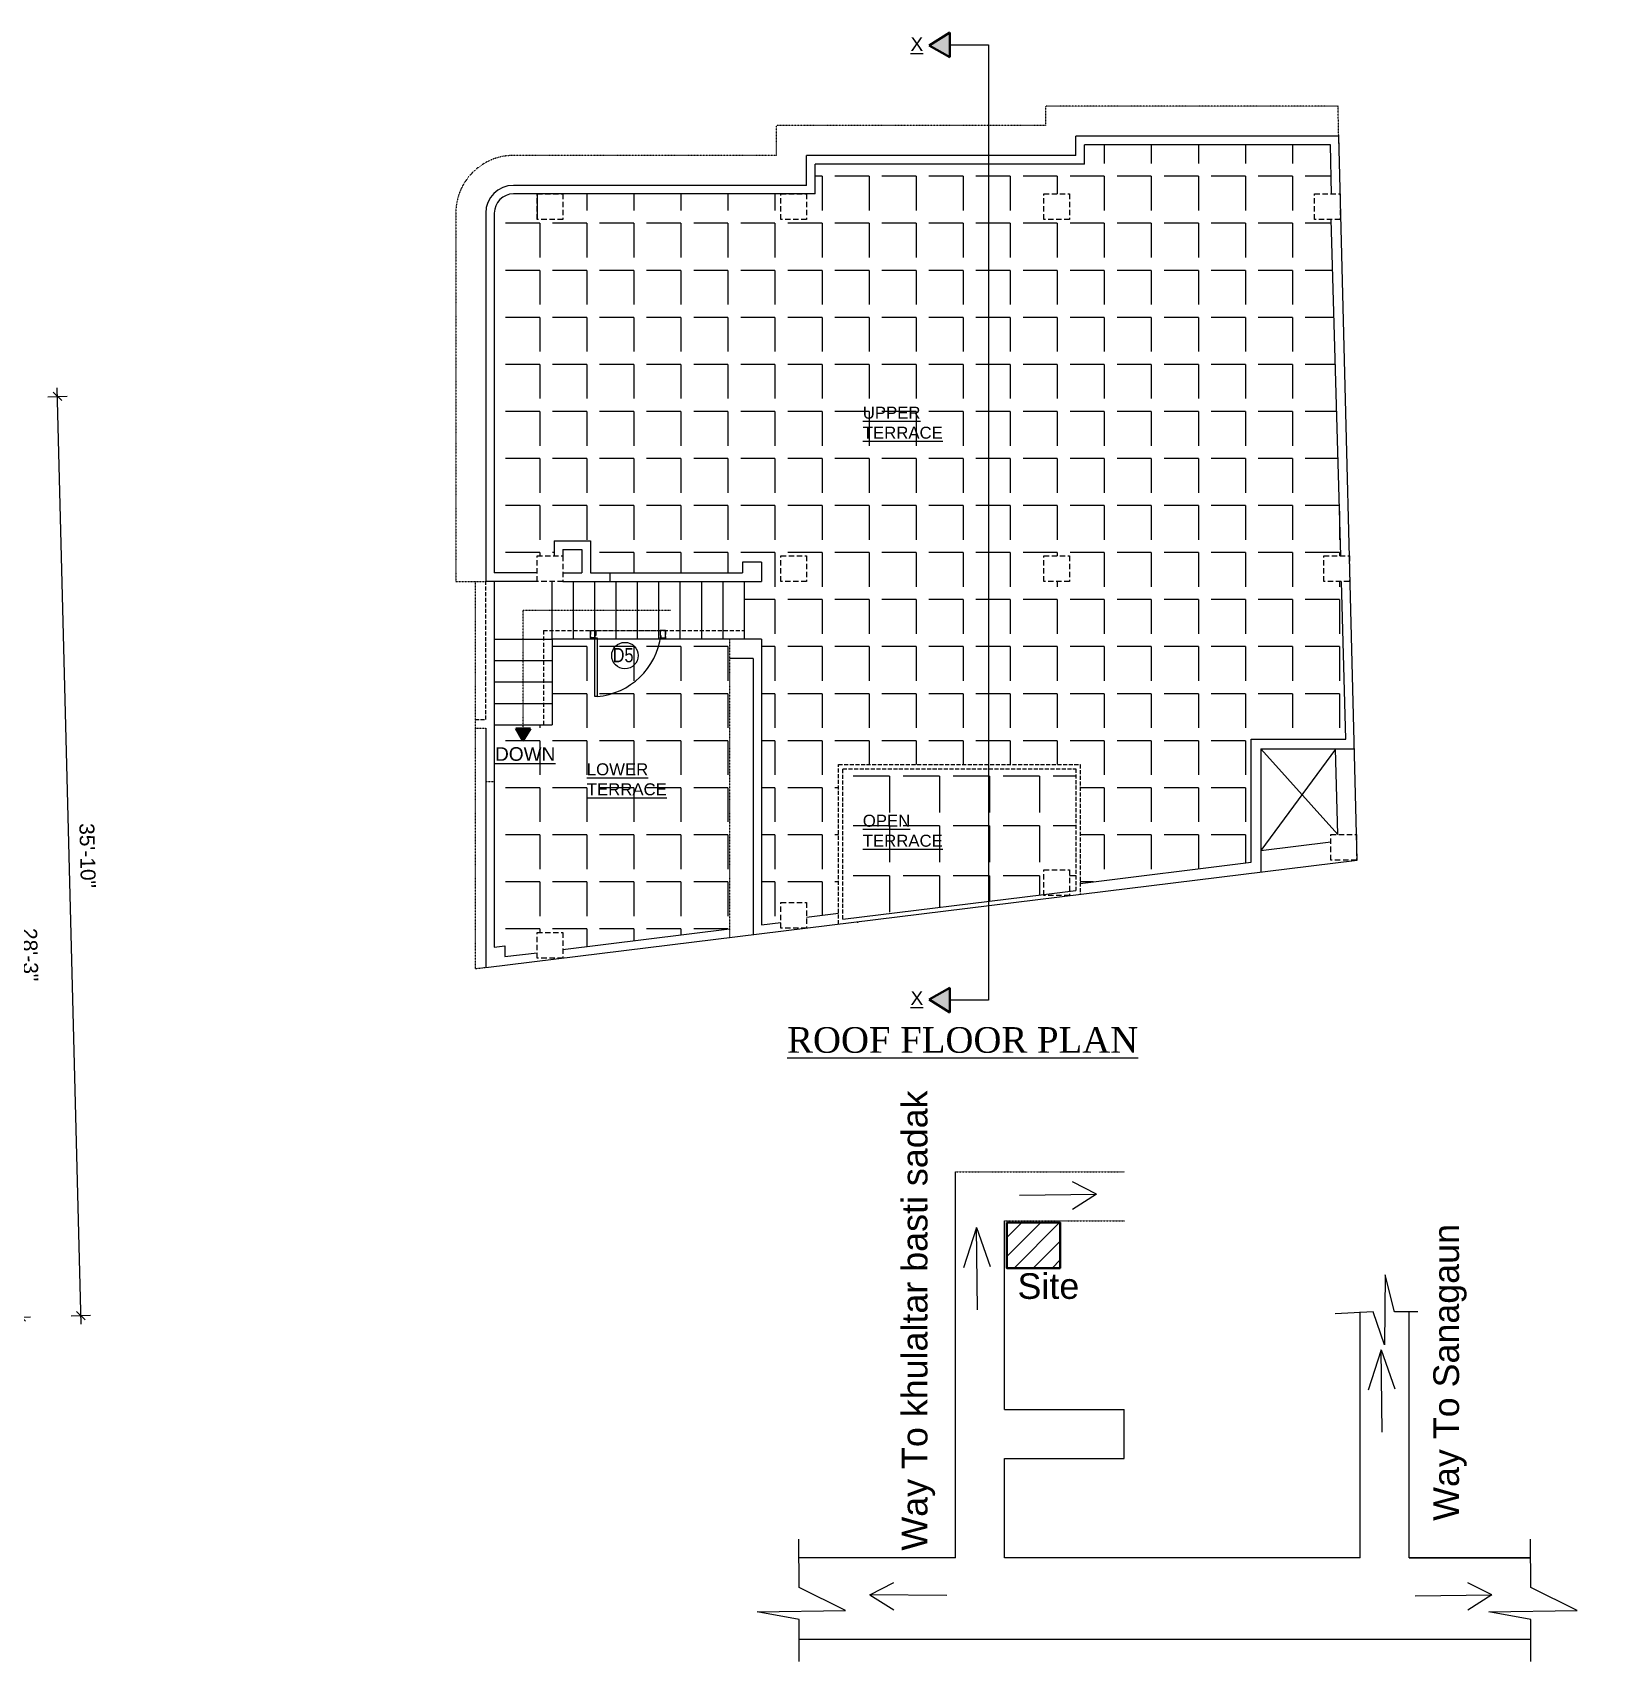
# Model space of a CAD drawing. Header units: inches. Extents: x -111 to 45239, y -6849 to 1261.
# Drawn here: x 25384 to 26119, y -6142 to -5380 of the extents above; entities that cross this region are included whole.
import ezdxf

# ---------------------------------------------------------------- set-up
doc = ezdxf.new("R2010")
doc.units = ezdxf.units.IN
doc.header["$LTSCALE"] = 0.5
doc.header["$MEASUREMENT"] = 0
doc.header["$PDMODE"] = 66
doc.linetypes.add('DASH', pattern=[0.35, 0.25, -0.1])
doc.linetypes.add('HIDDEN', pattern=[0.375, 0.25, -0.125])
for name, color, linetype, lineweight in [('A_Title Text', 105, 'Continuous', 60), ('door', 202, 'Continuous', 5), ('DW-SEC', 24, 'Continuous', 25), ('TEXT', 220, 'Continuous', 9), ('Text 0.200', 122, 'Continuous', 20), ('Toilet', 7, 'Continuous', 25), ('wall', 20, 'Continuous', 40)]:
    doc.layers.add(name, color=color, linetype=linetype, lineweight=lineweight)
doc.layers.add('DIMENSION', color=5, linetype='Continuous')
doc.layers.add('RIVER', color=140, linetype='Continuous')
doc.styles.add('arial', font='arial.ttf')
doc.styles.add('ordinary', font='ARIALN.TTF')
doc.styles.get("Standard").update_dxf_attribs({"font": 'arial.ttf'})
doc.dimstyles.new('Sudeep', dxfattribs={"dimtxt": 6, "dimasz": 4, "dimexe": 4.5, "dimexo": 4.5, "dimgap": 5, "dimtad": 1, "dimdec": 0, "dimlunit": 4, "dimtxsty": 'arial', "dimblk": 'OBLIQUE', "dimcen": 250, "dimdle": 4, "dimclrd": 86, "dimclre": 5, "dimclrt": 1, "dimadec": 0, "dimazin": 0, "dimtfac": 1, "dimtdec": 0, "dimtix": 1, "dimtmove": 1, "dimatfit": 3, "dimldrblk": 'OBLIQUE', "dimfxl": 4.5, "dimfxlon": 1, "dimfrac": 2, "dimlwd": 15, "dimlwe": 13, "dimarcsym": 0})
pattern_1 = [(180, (1685.47, -3577.523), (-8e-15, -23.375), [17, -6.375]), (270, (1685.47, -3577.523), (23.375, -9e-15), [17, -6.375])]
pattern_2 = [(180, (1685.469, -3577.523), (-7e-15, -22), [16, -6]), (270, (1685.469, -3577.523), (22, -8e-15), [16, -6])]

# ---------------------------------------------------------------- blocks, each defined once
blk = doc.blocks.new('_Oblique')
at = {"color": 0, "linetype": 'ByBlock', "lineweight": -2}
blk.add_line((-0.5, -0.5), (0.5, 0.5), dxfattribs=at)
blk = doc.blocks.new('*D1474')
at = {"layer": 'A_Title Text', "color": 5, "lineweight": 13, "transparency": 16777216}
for p, q in [((25391.5, -5550.61), (25400.49, -5550.39)), ((25402.37, -5980.48), (25411.37, -5980.25))]:
    blk.add_line(p, q, dxfattribs=at)
at = {"layer": 'A_Title Text', "color": 86, "lineweight": 15, "transparency": 16777216}
blk.add_line((25406.97, -5984.36), (25395.89, -5546.5), dxfattribs=at)
at = {"layer": 'Defpoints', "color": 0, "transparency": 16777216}
for p in [(25345.81, -5551.77), (25396, -5550.5), (25356.69, -5981.63)]:
    blk.add_point(p, dxfattribs=at)
at = {"layer": 'A_Title Text', "color": 86, "lineweight": 15, "transparency": 16777216, "xscale": 4, "yscale": 4, "zscale": 4}
for p, rotation in [((25396, -5550.5), 91.44911383239777), ((25406.87, -5980.36), 271.4491138323978)]:
    blk.add_blockref('_Oblique', p, dxfattribs=dict(at, rotation=rotation))
at = {"layer": 'A_Title Text', "color": 1, "transparency": 16777216, "insert": (25410.01, -5765.22), "char_height": 7, "attachment_point": 5, "rotation": 271.44911, "style": 'arial'}
blk.add_mtext('35\'-10"', dxfattribs=at)
blk = doc.blocks.new('*D1488')
at = {"layer": 'A_Title Text', "color": 5, "lineweight": 13, "transparency": 16777216}
for p, q in [((25365.82, -5642.66), (25374.82, -5642.43)), ((25374.39, -5981.19), (25383.39, -5980.96))]:
    blk.add_line(p, q, dxfattribs=at)
at = {"layer": 'A_Title Text', "color": 86, "lineweight": 15, "transparency": 16777216}
blk.add_line((25378.99, -5985.07), (25370.22, -5638.54), dxfattribs=at)
at = {"layer": 'Defpoints', "color": 0, "transparency": 16777216}
for p in [(25348.12, -5643.11), (25370.32, -5642.54), (25356.69, -5981.63)]:
    blk.add_point(p, dxfattribs=at)
at = {"layer": 'A_Title Text', "color": 86, "lineweight": 15, "transparency": 16777216, "xscale": 4, "yscale": 4, "zscale": 4}
for p, rotation in [((25370.32, -5642.54), 91.44911383239777), ((25378.89, -5981.07), 271.4491138323978)]:
    blk.add_blockref('_Oblique', p, dxfattribs=dict(at, rotation=rotation))
at = {"layer": 'A_Title Text', "color": 1, "transparency": 16777216, "insert": (25383.18, -5811.59), "char_height": 7, "attachment_point": 5, "rotation": 271.44911, "style": 'arial'}
blk.add_mtext('28\'-3"', dxfattribs=at)
blk = doc.blocks.new('*D1507')
at = {"layer": 'A_Title Text', "color": 5, "linetype": 'DASH', "lineweight": 13, "ltscale": 0.1, "transparency": 16777216}
for p, q in [((-91.4, -5460.61), (-100.4, -5460.61)), ((-91.4, -5880.61), (-100.4, -5880.61))]:
    blk.add_line(p, q, dxfattribs=at)
at = {"layer": 'A_Title Text', "color": 86, "linetype": 'DASH', "lineweight": 15, "ltscale": 0.1, "transparency": 16777216}
blk.add_line((-95.9, -5456.61), (-95.9, -5884.61), dxfattribs=at)
at = {"layer": 'Defpoints', "color": 0, "linetype": 'DASH', "ltscale": 0.1, "transparency": 16777216}
for p in [(26245.41, -5460.61), (-95.9, -5880.61), (0, -5880.61)]:
    blk.add_point(p, dxfattribs=at)
at = {"layer": 'A_Title Text', "color": 86, "linetype": 'DASH', "lineweight": 15, "ltscale": 0.1, "transparency": 16777216, "xscale": 4, "yscale": 4, "zscale": 4}
for p, rotation in [((-95.9, -5460.61), 90), ((-95.9, -5880.61), 270)]:
    blk.add_blockref('_Oblique', p, dxfattribs=dict(at, rotation=rotation))
at = {"layer": 'A_Title Text', "color": 1, "linetype": 'DASH', "ltscale": 0.1, "transparency": 16777216, "insert": (-105.5, -5670.61), "char_height": 9, "attachment_point": 5, "rotation": 90, "style": 'arial'}
blk.add_mtext("35'", dxfattribs=at)

msp = doc.modelspace()

# ---------------------------------------------------------------- hatches: boundary and pattern name
at = {"layer": 'DW-SEC'}
h = msp.add_hatch(dxfattribs=at)
h.set_pattern_fill('ANSI31', color=256, scale=50)
h.set_pattern_definition([(45, (-95662.812, 6638.489), (-4.41941738, 4.41941738), [])])
h.paths.add_polyline_path([(25864.81, -5958.14), (25864.81, -5936.89), (25839.91, -5936.89), (25839.91, -5958.14)])
at = {"layer": 'Toilet'}
h = msp.add_hatch(dxfattribs=at)
h.set_pattern_fill('ANGLE', color=256, scale=80, angle=-180, style=0)
h.set_pattern_definition(pattern_2)
h.paths.add_polyline_path([(25831.4, -5722.64), (25874.23, -5722.64), (25874.23, -5778.26), (25954.24, -5768.38), (25954.22, -5710.78), (25998.48, -5710.78), (25996.41, -5637.02), (25988.08, -5637.02), (25988.08, -5625.02), (25996.07, -5625.02), (25991.65, -5467.77), (25983.8, -5467.77), (25983.8, -5455.77), (25991.72, -5455.77), (25991.2, -5432.77), (25876.23, -5432.77), (25876.23, -5441.77), (25831.4, -5441.77)])
h.paths.add_polyline_path([(25869.23, -5625.02), (25869.23, -5637.02), (25857.23, -5637.02), (25857.23, -5625.02)], flags=16)
h.paths.add_polyline_path([(25869.23, -5467.77), (25857.23, -5467.77), (25857.23, -5455.77), (25869.23, -5455.77)], flags=16)
h = msp.add_hatch(dxfattribs=at)
h.set_pattern_fill('ANGLE', color=256, scale=80, angle=-180, style=0)
h.set_pattern_definition(pattern_2)
h.paths.add_polyline_path([(25831.4, -5441.77), (25750.23, -5441.77), (25750.23, -5455.77), (25746.23, -5455.77), (25746.23, -5467.77), (25734.23, -5467.77), (25734.23, -5455.77), (25632.23, -5455.77), (25632.23, -5467.77), (25620.23, -5467.77), (25620.23, -5455.77), (25609.23, -5455.77, 0.414214), (25600.23, -5464.77), (25600.23, -5633.02), (25620.23, -5633.02), (25620.23, -5625.02), (25628.23, -5625.02), (25628.23, -5618.02), (25645.23, -5618.02), (25645.23, -5633.02), (25716.23, -5633.02), (25716.23, -5628.02), (25725.23, -5628.02), (25725.23, -5637.02), (25717.23, -5637.02), (25717.23, -5664.02), (25725.23, -5664.02), (25725.23, -5797.67), (25734.23, -5796.56), (25734.23, -5787.11), (25746.23, -5787.11), (25746.23, -5794.07), (25761.23, -5792.22), (25761.23, -5722.64), (25831.4, -5722.64)])
h.paths.add_polyline_path([(25734.23, -5625.02), (25746.23, -5625.02), (25746.23, -5637.02), (25734.23, -5637.02)], flags=16)
h.paths.add_polyline_path([(25770.53, -5572.26), (25811.21, -5572.26), (25811.21, -5551.26), (25770.53, -5551.26)], flags=24)
h = msp.add_hatch(dxfattribs=at)
h.set_pattern_fill('ANGLE', color=256, scale=80, angle=-180, style=0)
h.set_pattern_definition(pattern_2)
h.paths.add_polyline_path([(25710.23, -5664.02), (25627.23, -5664.02), (25627.23, -5704.02), (25613.73, -5704.02), (25613.73, -5705.82), (25617.12, -5705.82), (25613.55, -5711.56), (25610.34, -5705.82), (25613.73, -5705.82), (25613.73, -5704.02), (25600.23, -5704.02), (25600.23, -5808.08), (25605.23, -5807.46), (25605.23, -5812.5), (25620.23, -5810.64), (25620.23, -5801.19), (25632.23, -5801.19), (25632.23, -5809.16), (25710.23, -5799.52)])
h.paths.add_polyline_path([(25641.52, -5739.05), (25682.15, -5739.05), (25682.15, -5718.05), (25641.52, -5718.05)], flags=24)
h.paths.add_polyline_path([(25599.72, -5723.2), (25631.12, -5723.2), (25631.12, -5710.05), (25599.72, -5710.05)], flags=9)
h = msp.add_hatch(dxfattribs=at)
h.set_pattern_fill('ANGLE', color=256, scale=85, angle=-180, style=0)
h.set_pattern_definition(pattern_1)
h.paths.add_polyline_path([(25763.23, -5724.64), (25763.23, -5794.99), (25831.4, -5786.57), (25831.4, -5724.64)])
h.paths.add_polyline_path([(25770.77, -5763.09), (25811.21, -5763.09), (25811.21, -5742.09), (25770.77, -5742.09)], flags=24)
h = msp.add_hatch(dxfattribs=at)
h.set_pattern_fill('ANGLE', color=256, scale=85, angle=-180, style=0)
h.set_pattern_definition(pattern_1)
h.paths.add_polyline_path([(25872.23, -5724.64), (25831.4, -5724.64), (25831.4, -5786.57), (25857.23, -5783.38), (25857.23, -5771.91), (25869.23, -5771.91), (25869.23, -5781.9), (25872.23, -5781.53)])
at = {"layer": 'wall', "ltscale": 5}
h = msp.add_hatch(color=2, dxfattribs=at)
h.dxf.hatch_style = 1
h.paths.add_polyline_path([(25803.53, -5386.38), (25813.29, -5380.3), (25813.29, -5391.83)])
h = msp.add_hatch(color=2, dxfattribs=at)
h.dxf.hatch_style = 1
h.paths.add_polyline_path([(25613.55, -5711.56), (25617.12, -5705.82), (25610.34, -5705.82)])
h = msp.add_hatch(color=2, dxfattribs=at)
h.dxf.hatch_style = 1
h.paths.add_polyline_path([(25803.53, -5832.55), (25813.29, -5838.63), (25813.29, -5827.1)])

# ---------------------------------------------------------------- linework, layer by layer
at = {"layer": 'DIMENSION', "ltscale": 7}
for p, q in [((25815.89, -6093.69), (25742.74, -6093.69)), ((26005.08, -6093.69), (25838.83, -6093.69)), ((26084.97, -6131.92), (25742.84, -6131.92))]:
    msp.add_line(p, q, dxfattribs=at)
at = {"layer": 'door', "ltscale": 0.5}
for p, q in [((25647.31, -5663.36), (25645.23, -5663.36)), ((25647.31, -5663.36), (25645.23, -5663.36)), ((25838.83, -6024.28), (25894.76, -6024.28)), ((25894.76, -6047.22), (25894.76, -6024.28)), ((25838.83, -6047.22), (25894.76, -6047.22))]:
    msp.add_line(p, q, dxfattribs=at)
msp.add_lwpolyline([(25645.23, -5663.36), (25645.23, -5660.02), (25647.73, -5660.02), (25647.73, -5662.32), (25647.31, -5662.32), (25647.31, -5663.36)], dxfattribs=at)
msp.add_lwpolyline([(25645.23, -5663.36), (25645.23, -5660.02), (25647.73, -5660.02), (25647.73, -5662.32), (25647.31, -5662.32), (25647.31, -5663.36)], dxfattribs=at)
for points in [[(25678.15, -5663.36), (25680.23, -5663.36), (25680.23, -5660.02), (25677.73, -5660.02), (25677.73, -5662.32), (25678.15, -5662.32)], [(25678.15, -5663.36), (25680.23, -5663.36), (25680.23, -5660.02), (25677.73, -5660.02), (25677.73, -5662.32), (25678.15, -5662.32)], [(25647.31, -5690.85), (25647.31, -5663.36), (25648.35, -5663.36), (25648.35, -5690.85)], [(25647.31, -5690.85), (25647.31, -5663.36), (25648.35, -5663.36), (25648.35, -5690.85)]]:
    msp.add_lwpolyline(points, close=True, dxfattribs=at)
msp.add_arc((25645.43, -5657.97), 33.01, 275.08574, 352.43219, dxfattribs=at)
msp.add_arc((25645.43, -5657.97), 33.01, 275.08574, 352.43219, dxfattribs=at)
at = {"layer": 'RIVER', "color": 1, "linetype": 'Continuous', "ltscale": 10}
for p, q in [((25815.89, -6093.69), (25815.89, -5913.11)), ((25881.85, -5923.6), (25870.62, -5917.87)), ((25845.9, -5923.98), (25881.85, -5923.6)), ((25881.85, -5923.6), (25870.62, -5930.69)), ((25825.76, -5939.14), (25819.71, -5958.1)), ((25826.17, -5977.64), (25825.76, -5939.14)), ((25825.76, -5939.14), (25832.14, -5957.47)), ((25838.83, -6024.28), (25838.83, -5936.05)), ((26016.87, -5961.33), (26016.55, -5994)), ((26021.17, -5978.54), (26016.87, -5961.33)), ((26011.29, -5978.54), (25993.45, -5979.5)), ((26005.08, -6093.69), (26005.08, -5978.54)), ((26016.55, -5994), (26011.29, -5978.54)), ((26032.16, -5978.54), (26021.17, -5978.54)), ((26028.02, -6093.69), (26028.02, -5978.54)), ((26014.96, -5996.35), (26008.9, -6015.31)), ((26015.36, -6034.85), (26014.96, -5996.35)), ((26014.96, -5996.35), (26021.33, -6014.67)), ((25838.83, -6093.69), (25838.83, -6047.22)), ((25742.84, -6107.55), (25742.68, -6084.92)), ((26084.97, -6107.55), (26084.81, -6084.92)), ((26028.02, -6093.69), (26084.87, -6093.69)), ((26084.87, -6093.69), (26028.02, -6093.69)), ((25764.51, -6118.38), (25742.84, -6107.55)), ((25775.89, -6110.94), (25787.12, -6105.2)), ((26066.78, -6111.05), (26055.55, -6105.32)), ((26106.64, -6118.38), (26084.97, -6107.55)), ((25811.83, -6111.31), (25775.89, -6110.94)), ((25775.89, -6110.94), (25787.12, -6118.03)), ((26030.84, -6111.43), (26066.78, -6111.05)), ((26066.78, -6111.05), (26055.55, -6118.14)), ((25723.24, -6118.86), (25764.51, -6118.38)), ((25742.84, -6122.52), (25723.24, -6118.86)), ((25742.84, -6142.12), (25742.84, -6122.52)), ((26065.37, -6118.86), (26106.64, -6118.38)), ((26084.97, -6122.52), (26065.37, -6118.86)), ((26084.97, -6142.12), (26084.97, -6122.52))]:
    msp.add_line(p, q, dxfattribs=at)
at = {"layer": 'Toilet'}
for p, q in [((25813.29, -5386.07), (25831.4, -5386.07)), ((25831.4, -5386.07), (25831.4, -5832.86)), ((25995.11, -5428.77), (25872.23, -5428.77)), ((25872.23, -5437.77), (25872.23, -5428.77)), ((26003.68, -5767.3), (25995.11, -5428.77)), ((25995.27, -5435.78), (25995.11, -5428.77)), ((25872.23, -5437.77), (25746.23, -5437.77)), ((25746.23, -5451.77), (25746.23, -5437.77)), ((25991.27, -5432.77), (25876.23, -5432.77)), ((25876.23, -5441.77), (25876.23, -5432.77)), ((25991.73, -5455.86), (25991.2, -5432.77)), ((25876.23, -5441.77), (25750.23, -5441.77)), ((25750.23, -5455.77), (25750.23, -5441.77)), ((25746.23, -5451.77), (25609.23, -5451.77)), ((25750.23, -5455.77), (25609.23, -5455.77)), ((25620.23, -5455.77), (25620.23, -5467.77)), ((25596.23, -5464.77), (25596.23, -5637.02)), ((25600.23, -5464.77), (25600.23, -5633.02)), ((25996.07, -5625.02), (25991.65, -5467.77)), ((25628.23, -5618.02), (25628.23, -5625.02)), ((25628.23, -5618.02), (25645.23, -5618.02)), ((25632.23, -5622.02), (25632.23, -5625.02)), ((25632.23, -5622.02), (25641.23, -5622.02)), ((25641.23, -5622.02), (25641.23, -5633.02)), ((25645.23, -5618.02), (25645.23, -5633.02)), ((25725.23, -5628.02), (25716.23, -5628.02)), ((25716.23, -5628.02), (25716.23, -5633.02)), ((25725.23, -5628.02), (25725.23, -5637.02)), ((25620.23, -5637.02), (25596.23, -5637.02)), ((25620.23, -5633.02), (25600.23, -5633.02)), ((25600.23, -5637.02), (25600.23, -5808.08)), ((25627.23, -5664.02), (25627.23, -5637.02)), ((25632.23, -5633.02), (25641.23, -5633.02)), ((25632.23, -5637.02), (25725.23, -5637.02)), ((25637.23, -5664.02), (25637.23, -5637.02)), ((25645.23, -5633.02), (25716.23, -5633.02)), ((25647.23, -5664.02), (25647.23, -5637.02)), ((25654.23, -5633.02), (25654.23, -5637.02)), ((25657.23, -5664.02), (25657.23, -5637.02)), ((25667.23, -5664.02), (25667.23, -5637.02)), ((25677.23, -5664.02), (25677.23, -5637.02)), ((25687.23, -5664.02), (25687.23, -5637.02)), ((25697.23, -5664.02), (25697.23, -5637.02)), ((25707.23, -5664.02), (25707.23, -5637.02)), ((25717.23, -5664.02), (25717.23, -5637.02)), ((25998.48, -5710.78), (25996.41, -5637.02)), ((25600.23, -5664.02), (25627.23, -5664.02)), ((25627.23, -5664.02), (25627.23, -5704.02)), ((25725.23, -5664.02), (25627.23, -5664.02)), ((25725.23, -5664.02), (25725.23, -5797.67)), ((25600.23, -5674.02), (25627.23, -5674.02)), ((25721.23, -5673.02), (25710.23, -5673.02)), ((25721.23, -5673.02), (25721.23, -5802.2)), ((25600.23, -5684.02), (25627.23, -5684.02)), ((25600.23, -5694.02), (25627.23, -5694.02)), ((25596.23, -5705.64), (25596.23, -5817.64)), ((25600.23, -5704.02), (25627.23, -5704.02)), ((25954.22, -5710.78), (25998.48, -5710.78)), ((25954.24, -5768.38), (25954.22, -5710.78)), ((25958.72, -5715.28), (26002.36, -5715.32)), ((25958.72, -5715.28), (25958.72, -5772.86)), ((25994.73, -5755.3), (25958.72, -5715.28)), ((25993.61, -5715.46), (25958.72, -5762.78)), ((25994.73, -5755.3), (25993.61, -5715.31)), ((25958.72, -5762.78), (25991.37, -5758.75)), ((25596.23, -5817.64), (26003.68, -5767.3)), ((25874.23, -5778.26), (25954.24, -5768.38)), ((25958.72, -5772.86), (25958.72, -5772.86)), ((25857.23, -5783.38), (25872.23, -5781.53)), ((25763.23, -5794.99), (25857.23, -5783.38)), ((25725.23, -5797.67), (25734.23, -5796.56)), ((25746.23, -5794.07), (25761.23, -5792.22)), ((25632.23, -5809.16), (25710.23, -5799.52)), ((25600.23, -5808.08), (25605.23, -5807.46)), ((25605.23, -5807.46), (25605.23, -5812.5)), ((25605.23, -5812.5), (25620.23, -5810.64)), ((25831.4, -5832.86), (25813.29, -5832.86))]:
    msp.add_line(p, q, dxfattribs=at)
at = {"layer": 'Toilet', "color": 1, "linetype": 'DASH', "ltscale": 0.1}
for p, q in [((25994.79, -5414.77), (25858.23, -5414.77)), ((25858.23, -5423.77), (25858.23, -5414.77)), ((25995.18, -5431.78), (25994.79, -5414.77)), ((25858.23, -5423.77), (25732.23, -5423.77)), ((25732.23, -5437.77), (25732.23, -5423.77)), ((25732.23, -5437.77), (25609.23, -5437.77)), ((25582.23, -5464.77), (25582.23, -5637.02)), ((25582.23, -5637.02), (25596.23, -5637.02)), ((25591.23, -5637.02), (25591.23, -5818.26)), ((25613.73, -5705.82), (25613.73, -5650.52)), ((25613.73, -5650.52), (25682.73, -5650.52)), ((25710.23, -5664.02), (25710.23, -5803.55)), ((25591.23, -5705.64), (25596.23, -5705.64)), ((25596.23, -5730.64), (25600.23, -5730.64)), ((25770.23, -5796.64), (25770.23, -5796.14)), ((25596.23, -5817.64), (25591.23, -5818.26)), ((25815.89, -5913.11), (25894.92, -5913.11)), ((25838.83, -5936.05), (25894.92, -5936.05))]:
    msp.add_line(p, q, dxfattribs=at)
at = {"layer": 'Toilet', "color": 1, "linetype": 'DASH', "ltscale": 15}
for p, q in [((25596.23, -5701.64), (25596.23, -5637.02)), ((25591.23, -5701.64), (25596.23, -5701.64)), ((25761.23, -5722.64), (25874.23, -5722.64)), ((25761.23, -5797.25), (25761.23, -5722.64)), ((25763.23, -5724.64), (25872.23, -5724.64)), ((25763.23, -5794.99), (25763.23, -5724.64)), ((25872.23, -5724.64), (25872.23, -5781.53)), ((25874.23, -5722.64), (25874.23, -5783.29))]:
    msp.add_line(p, q, dxfattribs=at)
at = {"layer": 'Toilet', "linetype": 'HIDDEN', "ltscale": 15}
for p, q in [((25623.23, -5660.02), (25623.23, -5704.02)), ((25623.23, -5660.02), (25717.23, -5660.02)), ((25645.23, -5660.02), (25645.23, -5664.02)), ((25645.23, -5660.02), (25680.23, -5660.02)), ((25680.23, -5660.02), (25680.23, -5664.02)), ((25680.23, -5664.02), (25645.23, -5664.02))]:
    msp.add_line(p, q, dxfattribs=at)
at = {"layer": 'Toilet', "linetype": 'HIDDEN', "ltscale": 20}
for points in [[(25620.23, -5455.77), (25632.23, -5455.77), (25632.23, -5467.77), (25620.23, -5467.77)], [(25734.23, -5455.77), (25746.23, -5455.77), (25746.23, -5467.77), (25734.23, -5467.77)], [(25857.23, -5455.77), (25869.23, -5455.77), (25869.23, -5467.77), (25857.23, -5467.77)], [(25983.8, -5455.77), (25995.8, -5455.77), (25995.8, -5467.77), (25983.8, -5467.77)], [(25620.23, -5625.02), (25632.23, -5625.02), (25632.23, -5637.02), (25620.23, -5637.02)], [(25734.23, -5625.02), (25746.23, -5625.02), (25746.23, -5637.02), (25734.23, -5637.02)], [(25857.23, -5625.02), (25869.23, -5625.02), (25869.23, -5637.02), (25857.23, -5637.02)], [(25988.08, -5625.02), (26000.08, -5625.02), (26000.08, -5637.02), (25988.08, -5637.02)], [(25991.37, -5755.3), (26003.37, -5755.3), (26003.37, -5767.3), (25991.37, -5767.3)], [(25857.23, -5771.91), (25869.23, -5771.91), (25869.23, -5783.91), (25857.23, -5783.91)], [(25734.23, -5787.11), (25746.23, -5787.11), (25746.23, -5799.11), (25734.23, -5799.11)], [(25620.23, -5801.19), (25632.23, -5801.19), (25632.23, -5813.19), (25620.23, -5813.19)]]:
    msp.add_lwpolyline(points, close=True, dxfattribs=at)
at = {"layer": 'Toilet'}
msp.add_circle((25661.34, -5671.7), 6.19, dxfattribs=at)
at = {"layer": 'Toilet', "color": 1, "linetype": 'DASH', "ltscale": 0.1}
msp.add_arc((25609.23, -5464.77), 27, 90, 180, dxfattribs=at)
at = {"layer": 'Toilet'}
for radius in [13, 9]:
    msp.add_arc((25609.23, -5464.77), radius, 90, 180, dxfattribs=at)
at = {"layer": 'wall', "color": 1, "ltscale": 5}
for p, q in [((25803.53, -5386.38), (25813.29, -5380.3)), ((25813.29, -5380.3), (25813.29, -5391.83)), ((25813.29, -5391.83), (25803.53, -5386.38)), ((25617.12, -5705.82), (25610.34, -5705.82)), ((25610.34, -5705.82), (25613.55, -5711.56)), ((25613.55, -5711.56), (25617.12, -5705.82)), ((25813.29, -5827.1), (25803.53, -5832.55)), ((25813.29, -5838.63), (25813.29, -5827.1)), ((25803.53, -5832.55), (25813.29, -5838.63))]:
    msp.add_line(p, q, dxfattribs=at)
at = {"layer": 'wall'}
msp.add_lwpolyline([(25839.91, -5936.89), (25864.81, -5936.89), (25864.81, -5958.14), (25839.91, -5958.14)], close=True, dxfattribs=at)

# ---------------------------------------------------------------- texts
at = {"layer": 'door', "ltscale": 0.5, "insert": (25665.35, -5668.14), "char_height": 6.664, "width": 3.6268, "attachment_point": 3, "rotation": 0, "style": 'ordinary'}
msp.add_mtext('D5', dxfattribs=at)
at = {"layer": 'TEXT'}
for s, insert, char_height, width, attachment_point in [('{\\LX}', (25800.82, -5388.87), 6.378, 70.6779, 9), ('{\\LUPPER \\fArial TUR|b0|i0|c162|p34;\\PTERRACE}', (25772.55, -5570.32), 5.6091, 62.1621, 7), ('{\\LDOWN\\fArial TUR|b0|i0|c162|p34; }', (25628.79, -5720.99), 6.3775, 70.6779, 9), ('{\\LLOWER\\fArial TUR|b0|i0|c162|p34;\\PTERRACE}', (25643.49, -5737.11), 5.6091, 62.1621, 7), ('{\\LOPEN\\PTERRACE}', (25772.55, -5761.15), 5.609, 62.1621, 7), ('{\\LX}', (25800.82, -5835.05), 6.378, 70.6779, 9)]:
    msp.add_mtext(s, dxfattribs=dict(at, insert=insert, char_height=char_height, width=width, attachment_point=attachment_point))
at = {"layer": 'Text 0.200', "ltscale": 10, "char_height": 12, "attachment_point": 2}
for s, insert, width in [('{\\fTimes New Roman|b0|i0|c0|p18;\\L\\PROOF FLOOR PLAN}', (25819.26, -5825.45), 191.0164), ('Site', (25859.35, -5960.56), 219.164)]:
    msp.add_mtext(s, dxfattribs=dict(at, insert=insert, width=width))
at = {"layer": 'Text 0.200', "ltscale": 10, "char_height": 12, "width": 219.164, "attachment_point": 2, "rotation": 90}
for s, insert in [('Way To khulaltar basti sadak', (25790.79, -5982.69)), ('Way To Sanagaun', (26039.36, -6006.95))]:
    msp.add_mtext(s, dxfattribs=dict(at, insert=insert))

# ---------------------------------------------------------------- dimensions: what is measured, and where the dimension line sits
at = {"layer": 'A_Title Text', "color": 1, "linetype": 'DASH', "ltscale": 0.1}
dim = msp.add_linear_dim(base=(-95.9, -5880.61), p1=(26245.41, -5460.61), p2=(0, -5880.61), angle=90, dimstyle='Sudeep', override={"dimtxt": 9}, dxfattribs=at)
dim.commit()
dim.dimension.update_dxf_attribs({"geometry": '*D1507', "text_midpoint": (-105.5, -5670.61)})
at = {"layer": 'A_Title Text'}
for p2, distance, picture, middle in [((25345.81, -5551.77), -50.2, '*D1474', (25410.01, -5765.22)), ((25348.12, -5643.11), -22.21, '*D1488', (25383.18, -5811.59))]:
    dim = msp.add_aligned_dim(p1=(25356.69, -5981.63), p2=p2, distance=distance, dimstyle='Sudeep', override={"dimtxt": 7}, dxfattribs=at)
    dim.commit()
    dim.dimension.update_dxf_attribs({"geometry": picture, "text_midpoint": middle})

doc.saveas('drawing.dxf')
